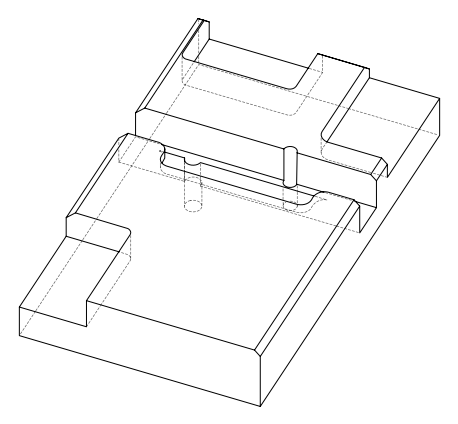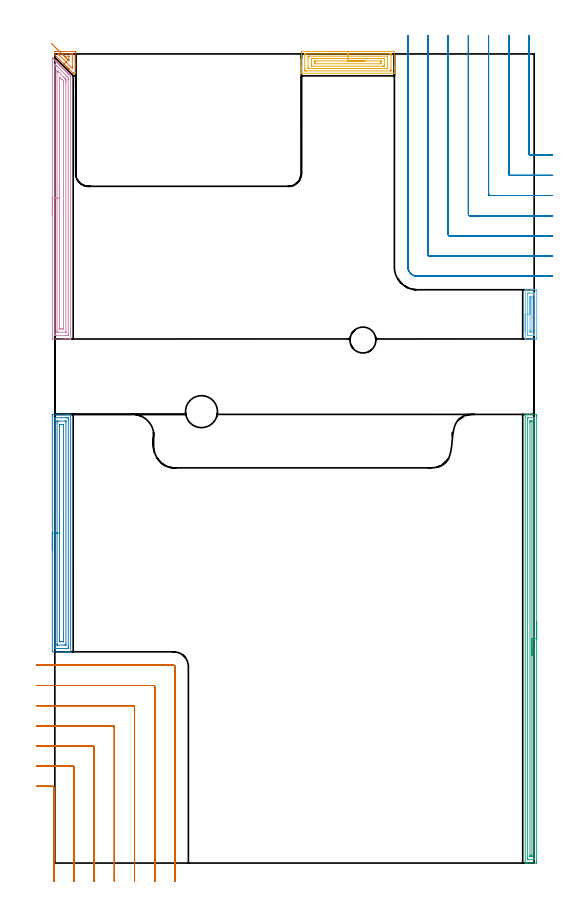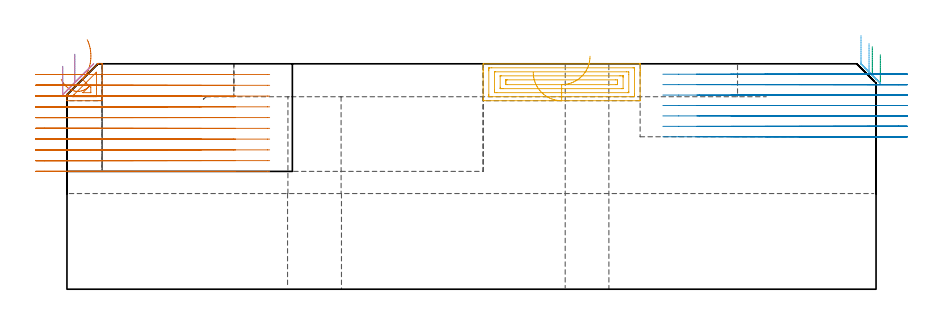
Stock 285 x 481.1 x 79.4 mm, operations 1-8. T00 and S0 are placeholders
(PLAN: 15 operations, 8 tool changes, 127.3 min)
(1 AREA_MILL | FG_CHAMFER_SURFACE | UGT0205_001 | 0.55 min | 1622 mm3)
(2 AREA_MILL_1 | FG_CHAMFER_SURFACE_1 | UGT0205_001 | 4.78 min | 9126 mm3)
(3 AREA_MILL_2 | FG_CHAMFER_SURFACE_2 | UGT0205_001 | 6.58 min | 6270 mm3)
(4 AREA_MILL_3 | FG_CHAMFER_SURFACE_3 | UGT0205_001 | 5.45 min | 9882 mm3)
(5 AREA_MILL_4 | FG_CHAMFER_SURFACE_4 | UGT0205_001 | 2.47 min | 5822 mm3)
(6 AREA_MILL_5 | FG_CHAMFER_SURFACE_5 | UGT0205_001 | 0.88 min | 873 mm3)
(7 MILL_CORNER_NOTCH_RECTANGULAR | CORNER_NOTCH_RECTANGULAR | NXT0201_012 | Follow Part, ap 4, ae 75% | 21.41 min | 376962 mm3)
(8 MILL_CORNER_NOTCH_RECTANGULAR_1 | CORNER_NOTCH_RECTANGULAR_1 | NXT0201_012 | Follow Part, ap 4, ae 75% | 16.76 min | 297748 mm3)
(9 MILL_OPEN_POCKET | POCKET_OPEN | UGT0201_136 | Follow Part, ap 5, ae 75% | 17.44 min | 333959 mm3)
(10 MILL_SLOT | SLOT_PARTIAL_RECTANGULAR | NXT0201_011 | Follow Part, ap 3, ae 75% | 43.82 min | 277328 mm3)
(11 MILL_RECTANGULAR_SLOT | SLOT_RECTANGULAR | UGT0201_019 | Follow Part, ap 10, ae 75% | 6.15 min | 437078 mm3)
(12 INDEXABLE_INSERT_DRILL_THROUGH_HOLE_FROM_SOLID | STEP1HOLE | NXT0302_009 | 0.29 min | 12349 mm3)
(13 SPOT_DRILL | STEP1HOLE_1 | NXT0321_9005460120000 | 0.03 min | 0 mm3)
(14 DRILL_THROUGH_HOLE_INTO_CENTER | STEP1HOLE_1 | NXT0301_065 | 0.34 min | 2828 mm3)
(15 DRILL_TO_ENLARGE_THROUGH_HOLE | STEP1HOLE_1 | UGT0301_284 | 0.35 min | 6238 mm3)
(TOOL UGT0205_001 | Chamfer Mill 20 x 3 x 45 deg. | D20 FL50 Z2)
(TOOL NXT0201_012 | ENDMILL 16mm [2P460-1600-NA 1630] | D16 FL38 Z6)
(TOOL UGT0201_136 | Carbide End Mill 20.0 | D20 FL30 Z4)
(TOOL NXT0201_011 | ENDMILL 12mm [2P460-1200-NA 1630] | D12 FL38 Z6)
(TOOL UGT0201_019 | End mill 40 mm | D40 FL63 Z6)
(TOOL NXT0302_009 | Index. Insert Drill 19mm [880-D1900L25-05] | D19 PA176 FL95 Z2)
(TOOL NXT0321_9005460120000 | NC Spot Drill, 142deg, 12mm, Carbide, Uncoated | D12 PA142 FL30 Z2)
(TOOL NXT0301_065 | Carbide Drill 9.4mm [860.1-0940-075A1-MM 2214] | D9.4 PA140 FL98 Z2)
(TOOL UGT0301_284 | Twist Drill 15.4 mm | D15.4 PA118 FL120 Z2)
(OP 1 AREA_MILL)
G17 G21 G94 G90
T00 M6
G54
G17 G0 G90 X7.141 Y473.358 S1061 M3
G43 Z89.4 H0
Z87.887
G94 G1 X7.475 Y473.024 Z87.153 F250.
X7.762 Y472.737 Z86.381
X8.001 Y472.498 Z85.577
X8.189 Y472.31 Z84.746
X8.325 Y472.174 Z83.895
X8.409 Y472.09 Z83.031
X8.438 Y472.061 Z82.16
X8.414 Y472.085 Z81.288
X8.336 Y472.162 Z80.422
X8.206 Y472.293 Z79.57
X8.023 Y472.476 Z78.737
X7.789 Y472.709 Z77.929
X7.507 Y472.992 Z77.154
X7.178 Y473.321 Z76.416
X6.805 Y473.694 Z75.721
X6.39 Y474.109 Z75.075
X5.937 Y474.562 Z74.483
X5.45 Y475.05 Z73.949
X0.005 Y480.495 Z68.504
X0. Y480.524 Z68.474
Y482.593 Z66.407
X0.023 Y482.6 Z66.4
X11.053
X11.563 Y482.599 Z66.401
X11.936 Y482.597 Z66.403
X12.391 Y482.591 Z66.405
X12.395 Y482.23 Z66.766
X12.4 Y481.769 Z67.227
Y475.224 Z73.769
Y474.395 Z74.604
Y469.97 Z79.029
X12.398 Y469.636 Z79.363
X12.39 Y469.605 Z79.394
X12.377 Y469.6 Z79.4
X11.053
X11.026 Y469.599 Z79.399
X10.905 Y469.604 Z79.389
X10.799 Y469.7 Z79.298
X10.791 Y469.708 Z79.29
X5.45 Y475.05 Z73.949
X6.675 Y476.275 Z72.725
X2.472 Y480.478 Z68.522
X2.229 Y480.724 Z68.276
X2.024 Y480.937 Z68.063
X2.01 Y481.057 Z67.943
Y481.16 Z67.84
X2.014 Y481.179 Z67.821
X2.038 Y481.181 Z67.819
X2.101 Y481.184 Z67.816
X2.229 Y481.185 Z67.815
X2.399 Y481.186 Z67.814
X9.458 Y481.185 Z67.815
X10.171 Y481.182 Z67.818
X10.347 Y481.179 Z67.821
X10.391 Y481.174 Z67.826
X10.394 Y481.164 Z67.836
X10.398 Y481.128 Z67.872
X10.4 Y478.499 Z70.501
Y473.246 Z75.754
X10.398 Y472.597 Z76.403
X10.396 Y472.568 Z76.432
X10.36 Y472.597 Z76.403
X10.171 Y472.781 Z76.219
X6.675 Y476.275 Z72.725
X7.893 Y477.511 Z71.489
X7.548 Y477.851 Z71.149
X7.524 Y477.875 Z71.125
X5.759 Y479.642 Z69.358
X5.65 Y479.767 Z69.233
X5.673 Y479.77 Z69.23
X5.684 Y479.771 Z69.229
X8.327
X8.338
X8.369 Y479.765 Z69.235
X8.39 Y479.757 Z69.243
X8.395 Y479.71 Z69.29
X8.4 Y479.609 Z69.391
Y477.857 Z71.143
X8.379 Y477.032 Z71.968
X7.893 Y477.511 Z71.489
X7.369 Y478.027 Z71.019
X6.819 Y478.57 Z70.616
X6.245 Y479.135 Z70.281
X5.653 Y479.719 Z70.018
X5.046 Y480.317 Z69.828
X4.43 Y480.924 Z69.713
X3.809 Y481.536 Z69.674
X3.189 Y482.147 Z69.711
X2.572 Y482.755 Z69.824
X1.966 Y483.353 Z70.012
X1.373 Y483.937 Z70.273
X0.799 Y484.503 Z70.606
X0.247 Y485.046 Z71.008
X-0.277 Y485.563 Z71.476
X-0.771 Y486.049 Z72.006
X-1.229 Y486.501 Z72.595
X-1.65 Y486.916 Z73.237
X-2.029 Y487.289 Z73.929
G0 Z89.4
M5
M2
(OP 2 AREA_MILL_1)
G17 G21 G94 G90
T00 M6
G54
G17 G0 G90 X-1.5 Y186.2 S1061 M3
G43 Z89.4 H0
Z78.5
G94 G1 Y186.238 Z77.628 F250.
Y186.352 Z76.764
Y186.541 Z75.912
Y186.803 Z75.08
Y187.137 Z74.274
Y187.54 Z73.5
Y188.008 Z72.764
Y188.54 Z72.072
Y189.129 Z71.429
Y189.772 Z70.84
Y190.464 Z70.308
Y191.2 Z69.84
Y191.974 Z69.437
Y192.78 Z69.103
Y193.612 Z68.841
Y194.464 Z68.652
Y195.328 Z68.538
Y196.2 Z68.5
Y265.873
X-1.499 Y266.204 Z68.501
X-1.494 Y266.759 Z68.504
X-1.491 Y266.792 Z68.506
X-0.94 Y266.797 Z69.057
X-0.346 Y266.8 Z69.651
X6.173 Z76.167
X6.763 Z76.76
X7.062 Z77.058
X7.652 Z77.648
X7.951 Z77.946
X8.55 Z78.549
X9.024 Z79.023
X9.363 Y266.793 Z79.354
X9.397 Y266.79 Z79.388
X9.4 Y266.65 Z79.4
Y125.75
X9.397 Y125.61 Z79.388
X9.363 Y125.607 Z79.354
X9.023 Y125.6 Z79.023
X8.55 Z78.549
X7.951 Z77.946
X6.763 Z76.76
X6.173 Z76.167
X-1.236 Y125.601 Z68.761
X-1.492 Y125.61 Z68.506
X-1.499 Y125.865 Z68.499
Y125.893
X-1.5 Y196.2 Z68.5
X-0.086 Z69.914
Y263.529
X-0.085 Y264.421 Z69.915
X-0.083 Y264.453 Z69.917
X-0.051 Y264.79 Z69.949
X0.461 Y264.798 Z70.461
X4.016 Y264.8 Z74.016
X6.684 Z76.684
X7.062 Z77.062
X7.575 Y264.798 Z77.575
X7.951 Y264.79 Z77.951
X7.983 Y264.421 Z77.983
X7.985 Y264.387 Z77.985
X7.986 Y263.529 Z77.986
Y128.871
X7.984 Y127.979 Z77.984
X7.983 Y127.947 Z77.983
X7.951 Y127.61 Z77.951
X7.439 Y127.602 Z77.439
X3.884 Y127.6 Z73.884
X1.216 Z71.216
X0.838 Z70.838
X0.325 Y127.602 Z70.325
X-0.051 Y127.61 Z69.949
X-0.083 Y127.979 Z69.917
X-0.085 Y128.013 Z69.915
X-0.086 Y128.871 Z69.914
Y196.2
X1.328 Z71.328
X1.329 Y262.145 Z71.329
X1.331 Y262.637 Z71.331
X1.333 Y262.736 Z71.333
X1.335 Y262.778 Z71.335
X1.403 Y262.79 Z71.403
X1.566 Y262.798 Z71.566
X1.727 Y262.799 Z71.727
X2.454 Y262.8 Z72.454
X6.173 Z76.173
X6.335 Y262.799 Z76.335
X6.444 Y262.796 Z76.444
X6.53 Y262.79 Z76.53
X6.565 Y262.784 Z76.565
X6.567 Y262.769 Z76.567
X6.569 Y262.637 Z76.569
X6.571 Y262.237 Z76.571
Y130.255
X6.569 Y129.763 Z76.569
X6.567 Y129.664 Z76.567
X6.565 Y129.622 Z76.565
X6.497 Y129.61 Z76.497
X6.334 Y129.602 Z76.334
X6.173 Y129.601 Z76.173
X5.446 Y129.6 Z75.446
X1.727 Z71.727
X1.565 Y129.601 Z71.565
X1.456 Y129.603 Z71.456
X1.37 Y129.61 Z71.37
X1.335 Y129.616 Z71.335
X1.333 Y129.631 Z71.333
X1.33 Y129.763 Z71.33
X1.329 Y130.163 Z71.329
X1.328 Y196.2 Z71.328
X2.743 Z72.743
Y259.962
X2.747 Y260.723 Z72.747
X2.749 Y260.775 Z72.749
X2.753 Y260.79 Z72.753
X2.775 Y260.792 Z72.775
X2.879 Y260.797 Z72.879
X3.087 Y260.799 Z73.087
X4.834 Z74.834
X5.028 Y260.797 Z75.028
X5.124 Y260.793 Z75.124
X5.145 Y260.79 Z75.145
X5.15 Y260.781 Z75.15
X5.152 Y260.745 Z75.152
X5.157 Y260.089 Z75.157
Y259.962
Y132.438
X5.153 Y131.677 Z75.153
X5.15 Y131.625 Z75.15
X5.147 Y131.61 Z75.147
X5.125 Y131.608 Z75.125
X5.021 Y131.603 Z75.021
X4.813 Y131.601 Z74.813
X3.066 Z73.066
X2.872 Y131.603 Z72.872
X2.776 Y131.607 Z72.776
X2.755 Y131.61 Z72.755
X2.749 Y131.619 Z72.749
X2.748 Y131.655 Z72.748
X2.743 Y132.311 Z72.743
Y132.438
Y196.2
Y197.072 Z72.781
Y197.936 Z72.895
Y198.788 Z73.083
Y199.62 Z73.346
Y200.426 Z73.68
Y201.2 Z74.082
Y201.936 Z74.551
Y202.628 Z75.082
Y203.271 Z75.672
Y203.86 Z76.315
Y204.392 Z77.007
Y204.86 Z77.743
Y205.263 Z78.516
Y205.597 Z79.322
Y205.859 Z80.154
Y206.048 Z81.006
Y206.162 Z81.871
Y206.2 Z82.743
G0 Z89.4
M5
M2
(OP 3 AREA_MILL_2)
G17 G21 G94 G90
T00 M6
G54
G17 G0 G90 X286.5 Y143.4 S1061 M3
G43 Z89.4 H0
Z82.6
G94 G1 Y143.362 Z81.728 F250.
Y143.248 Z80.864
Y143.059 Z80.012
Y142.797 Z79.18
Y142.463 Z78.374
Y142.06 Z77.6
Y141.592 Z76.864
Y141.06 Z76.172
Y140.471 Z75.529
Y139.828 Z74.94
Y139.136 Z74.408
Y138.4 Z73.94
Y137.626 Z73.537
Y136.82 Z73.203
Y135.988 Z72.941
Y135.137 Z72.752
Y134.272 Z72.638
Y133.4 Z72.6
Y0.628
X286.498 Y0.28 Z72.601
X286.493 Y0.01 Z72.604
X286.158 Y0. Z72.939
X282.663 Z76.431
X281.27 Z77.826
X280.916 Z78.179
X279.978 Z79.122
X279.838 Z79.254
X279.808 Y0.001 Z79.283
X279.703 Y0.01 Z79.388
X279.7 Y0.181 Z79.4
Y266.619
X279.703 Y266.79 Z79.388
X279.837 Y266.798 Z79.255
X279.977 Y266.8 Z79.122
X280.207 Z78.892
X280.916 Z78.179
X282.144 Z76.953
X282.663 Z76.431
X283.277 Z75.818
X285.898 Z73.199
X286.158 Y266.797 Z72.939
X286.493 Y266.79 Z72.604
X286.498 Y266.52 Z72.601
X286.5 Y266.172 Z72.6
Y265.822
Y133.4
X285.086 Z74.014
X285.085 Y2.416 Z74.015
X285.083 Y2.071 Z74.017
X285.081 Y2.029 Z74.019
X285.08 Y2.015 Z74.02
X285.061 Y2.01 Z74.039
X284.953 Y2.004 Z74.147
X284.817 Y2.001 Z74.283
X281.322 Z77.778
X281.163 Y2.004 Z77.937
X281.13 Y2.008 Z77.97
X281.121 Y2.011 Z77.979
X281.119 Y2.022 Z77.981
X281.116 Y2.06 Z77.984
X281.114 Y2.213 Z77.986
Y2.416
X281.115 Y264.384 Z77.985
X281.117 Y264.729 Z77.983
X281.119 Y264.771 Z77.981
X281.12 Y264.785 Z77.98
X281.139 Y264.79 Z77.961
X281.247 Y264.796 Z77.853
X281.383 Y264.799 Z77.717
X284.878 Y264.8 Z74.222
X285.037 Y264.796 Z74.063
X285.07 Y264.792 Z74.03
X285.079 Y264.789 Z74.021
X285.081 Y264.778 Z74.019
X285.084 Y264.74 Z74.016
X285.085 Y264.587 Z74.015
X285.086 Y264.384 Z74.014
Y133.4
X283.672 Z75.429
Y4.961 Z75.428
X283.67 Y4.205 Z75.43
X283.668 Y4.071 Z75.432
X283.665 Y4.024 Z75.435
X283.658 Y4.01 Z75.442
X283.636 Y4.007 Z75.464
X283.537 Y4.004 Z75.563
X282.863 Y4. Z76.237
X282.663 Y4.001 Z76.437
X282.597 Y4.003 Z76.503
X282.545 Y4.009 Z76.555
X282.535 Y4.012 Z76.565
X282.533 Y4.028 Z76.567
X282.53 Y4.067 Z76.57
X282.529 Y4.205 Z76.571
X282.528 Y4.343 Z76.572
Y261.839
X282.53 Y262.595 Z76.57
X282.532 Y262.729 Z76.568
X282.535 Y262.776 Z76.565
X282.542 Y262.791 Z76.558
X282.564 Y262.793 Z76.536
X282.663 Y262.796 Z76.437
X283.337 Y262.8 Z75.763
X283.537 Y262.799 Z75.563
X283.603 Y262.797 Z75.497
X283.655 Y262.791 Z75.445
X283.665 Y262.788 Z75.435
X283.667 Y262.771 Z75.433
X283.67 Y262.733 Z75.43
X283.671 Y262.595 Z75.429
Y262.458
X283.672 Y133.4
Y132.528 Z75.467
Y131.664 Z75.58
Y130.812 Z75.769
Y129.98 Z76.032
Y129.174 Z76.365
Y128.4 Z76.768
Y127.664 Z77.237
Y126.972 Z77.768
Y126.329 Z78.357
Y125.74 Z79.001
Y125.208 Z79.693
Y124.74 Z80.428
Y124.337 Z81.202
Y124.003 Z82.008
Y123.741 Z82.84
Y123.552 Z83.692
Y123.438 Z84.557
Y123.4 Z85.428
G0 Z89.4
M5
M2
(OP 4 AREA_MILL_3)
G17 G21 G94 G90
T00 M6
G54
G17 G0 G90 X-1.5 Y385.3 S1061 M3
G43 Z89.4 H0
Z78.5
G94 G1 Y385.338 Z77.628 F250.
Y385.452 Z76.764
Y385.641 Z75.912
Y385.903 Z75.08
Y386.237 Z74.274
Y386.64 Z73.5
Y387.108 Z72.764
Y387.64 Z72.072
Y388.229 Z71.429
Y388.872 Z70.84
Y389.564 Z70.308
Y390.3 Z69.84
Y391.074 Z69.437
Y391.88 Z69.103
Y392.712 Z68.841
Y393.564 Z68.652
Y394.428 Z68.538
Y395.3 Z68.5
Y478.757
X-1.495 Y478.977 Z68.503
X-1.493 Y478.982 Z68.504
X-1.476 Y478.977 Z68.521
X-1.113 Y478.613 Z68.887
X-0.94 Y478.442 Z69.056
X-0.881 Y478.382 Z69.118
X-0.704 Y478.204 Z69.295
X-0.644 Y478.146 Z69.353
X-0.584 Y478.084 Z69.415
X-0.409 Y477.909 Z69.59
X-0.348 Y477.849 Z69.649
X-0.286 Y477.786 Z69.713
X-0.114 Y477.614 Z69.885
X-0.051 Y477.553 Z69.945
X0.012 Y477.489 Z70.011
X0.181 Y477.319 Z70.18
X0.245 Y477.256 Z70.242
X0.31 Y477.191 Z70.309
X0.476 Y477.024 Z70.475
X0.542 Y476.96 Z70.538
X0.608 Y476.893 Z70.607
X0.771 Y476.729 Z70.77
X0.838 Y476.664 Z70.834
X0.905 Y476.595 Z70.904
X1.066 Y476.434 Z71.065
X1.134 Y476.367 Z71.131
X1.203 Y476.297 Z71.202
X1.361 Y476.139 Z71.36
X1.431 Y476.071 Z71.427
X1.501 Y476. Z71.5
X1.656 Y475.844 Z71.655
X1.727 Y475.775 Z71.723
X1.799 Y475.702 Z71.798
X1.951 Y475.549 Z71.95
X2.023 Y475.478 Z72.02
X2.096 Y475.404 Z72.096
X2.246 Y475.254 Z72.245
X2.32 Y475.182 Z72.316
X2.394 Y475.106 Z72.393
X2.541 Y474.959 Z72.54
X2.616 Y474.886 Z72.613
X2.692 Y474.808 Z72.691
X2.836 Y474.664 Z72.835
X2.913 Y474.589 Z72.909
X2.99 Y474.511 Z72.989
X3.131 Y474.369 Z73.13
X3.209 Y474.293 Z73.205
X3.288 Y474.213 Z73.287
X3.426 Y474.074 Z73.425
X3.505 Y473.996 Z73.502
X3.585 Y473.915 Z73.585
X3.721 Y473.779 Z73.72
X3.802 Y473.7 Z73.798
X3.883 Y473.617 Z73.882
X4.016 Y473.484 Z74.016
X4.098 Y473.404 Z74.094
X4.181 Y473.32 Z74.18
X4.311 Y473.189 Z74.311
X4.395 Y473.107 Z74.391
X4.479 Y473.022 Z74.478
X4.606 Y472.894 Z74.606
X4.691 Y472.811 Z74.687
X4.776 Y472.724 Z74.776
X4.901 Y472.599 Z74.901
X4.987 Y472.514 Z74.983
X5.074 Y472.426 Z75.073
X5.196 Y472.304 Z75.196
X5.284 Y472.218 Z75.28
X5.372 Y472.128 Z75.371
X5.491 Y472.009 Z75.491
X5.58 Y471.922 Z75.576
X5.67 Y471.831 Z75.669
X5.786 Y471.714 Z75.786
X5.877 Y471.625 Z75.873
X5.968 Y471.533 Z75.967
X6.081 Y471.419 Z76.081
X6.173 Y471.329 Z76.169
X6.265 Y471.235 Z76.265
X6.376 Y471.124 Z76.376
X6.469 Y471.033 Z76.465
X6.563 Y470.937 Z76.562
X6.671 Y470.829 Z76.671
X6.766 Y470.736 Z76.762
X6.861 Y470.639 Z76.86
X6.967 Y470.534 Z76.966
X7.062 Y470.44 Z77.058
X7.159 Y470.342 Z77.158
X7.262 Y470.239 Z77.261
X7.359 Y470.143 Z77.355
X7.456 Y470.044 Z77.456
X7.557 Y469.944 Z77.556
X7.655 Y469.847 Z77.651
X7.754 Y469.746 Z77.754
X7.852 Y469.649 Z77.851
X7.951 Y469.551 Z77.947
X8.052 Y469.448 Z78.051
X8.147 Y469.354 Z78.146
X8.248 Y469.254 Z78.244
X8.35 Y469.151 Z78.349
X8.442 Y469.059 Z78.441
X8.544 Y468.958 Z78.54
X8.648 Y468.853 Z78.647
X8.737 Y468.764 Z78.736
X8.84 Y468.661 Z78.837
X8.946 Y468.555 Z78.944
X9.285 Y468.216 Z79.283
X9.309 Y468.191 Z79.306
X9.399 Y468.095 Z79.385
X9.4 Y467.661 Z79.4
Y311.771
X9.396 Y311.656 Z79.39
X9.357 Y311.601 Z79.348
X9.356 Z79.347
X8.971 Y311.6 Z78.97
X8.634 Z78.633
X7.951 Z77.946
X6.721 Z76.718
X6.173 Z76.167
X5.558 Z75.553
X-1.215 Z68.783
X-1.492 Y311.61 Z68.506
X-1.499 Y311.886 Z68.499
X-1.5 Y395.3 Z68.5
X-0.086 Z69.914
Y473.915
X-0.084 Y474.808 Z69.916
X-0.082 Y474.839 Z69.918
X-0.051 Y475.09 Z69.949
X0.238 Y474.808 Z70.238
X0.838 Y474.212 Z70.838
X1.135 Y473.915 Z71.135
X7.062 Y467.988 Z77.062
X7.387 Y467.662 Z77.387
X7.951 Y467.087 Z77.951
X7.982 Y466.768 Z77.982
X7.984 Y466.735 Z77.984
X7.986 Y465.875 Z77.986
Y314.898
X7.984 Y314.005 Z77.984
X7.983 Y313.973 Z77.983
X7.951 Y313.61 Z77.951
X7.463 Y313.602 Z77.463
X7.062 Y313.601 Z77.062
X6.576 Y313.6 Z76.576
X0.838 Y313.601 Z70.838
X0.349 Y313.602 Z70.349
X-0.051 Y313.61 Z69.949
X-0.083 Y314.005 Z69.917
X-0.084 Y314.038 Z69.916
X-0.086 Y314.898 Z69.914
Y395.3
X1.328 Z71.328
X1.329 Y470.342 Z71.329
X1.33 Y470.741 Z71.33
X1.334 Y471.235 Z71.334
X1.335 Y471.25 Z71.335
X1.359 Y471.235 Z71.359
X1.727 Y470.872 Z71.727
X2.259 Y470.342 Z72.259
X5.284 Y467.317 Z75.284
X5.832 Y466.768 Z75.832
X6.173 Y466.423 Z76.173
X6.445 Y466.144 Z76.445
X6.565 Y466.004 Z76.565
X6.567 Y465.875 Z76.567
X6.57 Y465.476 Z76.57
X6.571 Y464.982 Z76.571
Y464.581
Y315.691
X6.57 Y315.641 Z76.57
X6.568 Y315.618 Z76.568
X6.566 Y315.613 Z76.566
X6.553 Y315.61 Z76.553
X6.362 Y315.602 Z76.362
X1.918 Y315.6 Z71.918
X1.727 Y315.601 Z71.727
X1.537 Y315.605 Z71.537
X1.41 Y315.61 Z71.41
X1.335 Y315.619 Z71.335
X1.333 Y315.659 Z71.333
X1.331 Y315.792 Z71.331
X1.329 Y316.192 Z71.329
X1.328 Y395.3 Z71.328
X2.743 Z72.743
Y466.641
X2.744 Y466.768 Z72.744
X2.75 Y467.39 Z72.75
X3.382 Y466.768 Z73.382
X3.505 Y466.646 Z73.505
X4.276 Y465.875 Z74.276
X4.395 Y465.755 Z74.395
X5.15 Y464.982 Z75.15
X5.157 Y464.216 Z75.157
Y464.088
Y318.472
X5.15 Y317.712 Z75.15
X5.147 Y317.61 Z75.147
X5.045 Y317.606 Z75.045
X4.828 Y317.602 Z74.828
X4.395 Y317.6 Z74.395
X3.484 Z73.484
X3.064 Y317.602 Z73.064
X2.854 Y317.606 Z72.854
X2.755 Y317.61 Z72.755
X2.75 Y317.679 Z72.75
X2.743 Y318.344 Z72.743
Y318.472
Y395.3
Y396.172 Z72.781
Y397.036 Z72.895
Y397.888 Z73.083
Y398.72 Z73.346
Y399.526 Z73.68
Y400.3 Z74.082
Y401.036 Z74.551
Y401.728 Z75.082
Y402.371 Z75.672
Y402.96 Z76.315
Y403.492 Z77.007
Y403.96 Z77.743
Y404.363 Z78.516
Y404.697 Z79.322
Y404.959 Z80.154
Y405.148 Z81.006
Y405.262 Z81.871
Y405.3 Z82.743
G0 Z89.4
M5
M2
(OP 5 AREA_MILL_4)
G17 G21 G94 G90
T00 M6
G54
G17 G0 G90 X164.25 Y482.6 S1061 M3
G43 Z89.4 H0
Z76.4
G94 G1 X164.288 Z75.529 F250.
X164.402 Z74.664
X164.591 Z73.812
X164.853 Z72.98
X165.187 Z72.174
X165.59 Z71.4
X166.058 Z70.664
X166.59 Z69.972
X167.179 Z69.329
X167.822 Z68.74
X168.514 Z68.209
X169.25 Z67.74
X170.024 Z67.337
X170.83 Z67.003
X171.662 Z66.741
X172.513 Z66.552
X173.378 Z66.438
X174.25 Z66.4
X201.35
X201.869 Y482.593 Z66.403
X201.89 Y482.591 Z66.405
X201.9 Y482.563 Z66.434
Y473.473 Z75.52
Y472.806 Z76.191
Y472.597 Z76.4
Y471.931 Z77.066
Y471.722 Z77.275
Y471.304 Z77.695
Y469.776 Z79.222
X201.897 Y469.686 Z79.307
X201.89 Y469.603 Z79.389
X201.794 Y469.6 Z79.4
X146.706
X146.61 Y469.603 Z79.389
X146.603 Y469.686 Z79.307
X146.6 Y469.777 Z79.222
Y471.304 Z77.695
Y471.722 Z77.275
Y471.931 Z77.066
Y472.597 Z76.4
Y472.806 Z76.191
Y473.473 Z75.52
Y481.896 Z67.1
X146.604 Y482.23 Z66.767
X146.61 Y482.591 Z66.405
X146.779 Y482.595 Z66.403
X147.15 Y482.6 Z66.4
X174.25
Y481.186 Z67.814
X198.855
X199.573 Y481.184 Z67.816
X199.747 Y481.182 Z67.818
X199.875 Y481.179 Z67.821
X199.89 Y481.137 Z67.863
X199.896 Y481.035 Z67.965
X199.899 Y480.478 Z68.522
X199.9 Y480.156 Z68.844
X199.899 Y471.722 Z77.278
X199.898 Y471.401 Z77.599
X199.89 Y471.077 Z77.923
X199.878 Y471.021 Z77.979
X199.841 Y471.019 Z77.981
X199.752 Y471.016 Z77.984
X199.573 Y471.015 Z77.985
X199.402 Y471.014 Z77.986
X149.645
X148.927 Y471.016 Z77.984
X148.753 Y471.017 Z77.983
X148.625 Y471.021 Z77.979
X148.61 Y471.062 Z77.938
X148.604 Y471.165 Z77.835
X148.601 Y471.722 Z77.278
X148.6 Y472.044 Z76.956
X148.601 Y480.478 Z68.522
X148.602 Y480.798 Z68.202
X148.61 Y481.123 Z67.877
X148.622 Y481.179 Z67.821
X148.659 Y481.181 Z67.819
X148.748 Y481.184 Z67.816
X148.927 Y481.185 Z67.815
X149.098 Y481.186 Z67.814
X174.25
Y479.772 Z69.228
X197.625 Y479.771 Z69.229
X197.796 Y479.77 Z69.23
X197.852 Y479.768 Z69.232
X197.889 Y479.765 Z69.235
X197.893 Y479.705 Z69.295
X197.898 Y479.603 Z69.397
X197.9 Y479.5 Z69.5
Y473.37 Z75.63
X197.895 Y472.597 Z76.403
X197.892 Y472.502 Z76.498
X197.873 Y472.435 Z76.565
X197.796 Y472.434 Z76.566
X197.078 Y472.429 Z76.571
X150.875
X150.704 Y472.43 Z76.57
X150.648 Y472.432 Z76.568
X150.611 Y472.435 Z76.565
X150.607 Y472.495 Z76.505
X150.602 Y472.597 Z76.403
X150.6 Y472.7 Z76.3
Y478.83 Z70.17
X150.605 Y479.603 Z69.397
X150.608 Y479.698 Z69.302
X150.627 Y479.765 Z69.235
X150.704 Y479.766 Z69.234
X151.422 Y479.771 Z69.229
X174.25 Y479.772 Z69.228
Y478.357 Z70.643
X195.505
X195.811 Y478.355 Z70.645
X195.879 Y478.353 Z70.647
X195.888 Y478.351 Z70.649
X195.892 Y478.343 Z70.657
X195.896 Y478.31 Z70.69
X195.899 Y478.242 Z70.758
X195.9 Y474.349 Z74.651
X195.896 Y473.969 Z75.031
X195.893 Y473.875 Z75.125
X195.891 Y473.855 Z75.145
X195.874 Y473.85 Z75.15
X195.814 Y473.847 Z75.153
X195.642 Y473.844 Z75.156
X195.13 Y473.843 Z75.157
X194.755
X152.995
X152.688 Y473.845 Z75.155
X152.621 Y473.847 Z75.153
X152.612 Y473.849 Z75.151
X152.608 Y473.857 Z75.143
X152.604 Y473.89 Z75.11
X152.601 Y473.958 Z75.042
X152.6 Y477.851 Z71.149
X152.604 Y478.231 Z70.769
X152.607 Y478.325 Z70.675
X152.609 Y478.345 Z70.655
X152.626 Y478.35 Z70.65
X152.686 Y478.353 Z70.647
X152.858 Y478.356 Z70.644
X153.37 Y478.357 Z70.643
X153.745
X174.25
Y476.943 Z72.057
X193.386
X193.78 Y476.939 Z72.061
X193.876 Y476.936 Z72.064
X193.89 Y476.934 Z72.066
X193.894 Y476.918 Z72.082
X193.897 Y476.885 Z72.115
X193.899 Y476.813 Z72.187
X193.9 Y476.437 Z72.563
X193.899 Y476.1 Z72.9
X193.897 Y475.564 Z73.436
X193.89 Y475.382 Z73.618
X193.878 Y475.264 Z73.736
X193.32 Y475.257 Z73.743
X155.114
X154.72 Y475.261 Z73.739
X154.624 Y475.264 Z73.736
X154.61 Y475.266 Z73.734
X154.606 Y475.282 Z73.718
X154.603 Y475.315 Z73.685
X154.601 Y475.387 Z73.613
X154.6 Y475.763 Z73.237
X154.601 Y476.1 Z72.9
X154.603 Y476.636 Z72.364
X154.61 Y476.818 Z72.182
X154.622 Y476.936 Z72.064
X155.18 Y476.943 Z72.057
X174.25
X175.122 Z72.095
X175.986 Z72.209
X176.838 Z72.398
X177.67 Z72.66
X178.476 Z72.994
X179.25 Z73.397
X179.986 Z73.865
X180.678 Z74.396
X181.321 Z74.986
X181.91 Z75.629
X182.441 Z76.321
X182.91 Z77.057
X183.313 Z77.831
X183.647 Z78.637
X183.909 Z79.469
X184.098 Z80.32
X184.212 Z81.185
X184.25 Z82.057
G0 Z89.4
M5
M2
(OP 6 AREA_MILL_5)
G17 G21 G94 G90
T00 M6
G54
G17 G0 G90 X279.7 Y316.25 S1061 M3
G43 Z89.4 H0
G94 G1 Y316.288 Z88.528 F250.
Y316.402 Z87.663
Y316.591 Z86.812
Y316.853 Z85.98
Y317.187 Z85.174
Y317.59 Z84.4
Y318.058 Z83.664
Y318.59 Z82.972
Y319.179 Z82.329
Y319.822 Z81.74
Y320.514 Z81.208
Y321.25 Z80.74
Y322.024 Z80.337
Y322.83 Z80.003
Y323.662 Z79.741
Y324.514 Z79.552
Y325.378 Z79.438
Y326.25 Z79.4
Y340.846
X279.704 Y340.89 Z79.391
X279.783 Y340.9 Z79.315
X283.643 Z75.456
X284.41 Z74.683
X285.774 Z73.321
X286.158 Y340.896 Z72.937
X286.491 Y340.89 Z72.605
X286.495 Y340.746 Z72.601
X286.499 Y340.404
Y312.096
X286.495 Y311.754
X286.491 Y311.61 Z72.604
X286.158 Y311.6 Z72.937
X284.41 Z74.683
X283.643 Z75.456
X283.537 Z75.561
X279.782 Y311.601 Z79.316
X279.704 Y311.61 Z79.391
X279.7 Y311.654 Z79.4
Y326.25
X281.114 Z77.986
X281.115 Y338.433 Z77.985
X281.116 Y338.635 Z77.984
X281.119 Y338.805 Z77.981
X281.121 Y338.882 Z77.979
X281.266 Y338.89 Z77.834
X281.53 Y338.898 Z77.57
X281.79 Y338.899 Z77.31
X282.401 Y338.9 Z76.699
X284.149 Z74.951
X284.41 Z74.69
X285.025 Y338.898 Z74.075
X285.064 Y338.892 Z74.036
X285.079 Y338.888 Z74.021
X285.081 Y338.84 Z74.019
X285.084 Y338.635 Z74.016
X285.086 Y337.951 Z74.014
Y337.75
X285.085 Y314.066 Z74.015
X285.084 Y313.865 Z74.016
X285.081 Y313.695 Z74.019
X285.079 Y313.618 Z74.021
X284.934 Y313.61 Z74.166
X284.67 Y313.602 Z74.43
X284.41 Y313.601 Z74.69
X283.799 Y313.6 Z75.301
X282.051 Z77.049
X281.79 Z77.31
X281.175 Y313.603 Z77.925
X281.136 Y313.608 Z77.964
X281.121 Y313.612 Z77.979
X281.119 Y313.66 Z77.981
X281.116 Y313.865 Z77.984
X281.114 Y314.549 Z77.986
Y314.75
Y326.25
X282.528 Z76.572
X282.529 Y336.117 Z76.571
X282.534 Y336.866 Z76.566
X282.535 Y336.89 Z76.565
X282.595 Y336.896 Z76.505
X282.63 Y336.899 Z76.47
X282.663 Y336.9 Z76.437
X283.505 Y336.897 Z75.595
X283.537 Y336.892 Z75.563
X283.664 Y336.866 Z75.436
X283.667 Y336.734 Z75.433
X283.671 Y335.981 Z75.429
Y335.845
Y316.383
X283.666 Y315.634 Z75.434
X283.665 Y315.61 Z75.435
X283.605 Y315.604 Z75.495
X283.57 Y315.601 Z75.53
X283.537 Y315.6 Z75.563
X282.695 Y315.603 Z76.405
X282.663 Y315.608 Z76.437
X282.535 Y315.634 Z76.565
X282.533 Y315.766 Z76.567
X282.529 Y316.519 Z76.571
Y316.655
X282.528 Y326.25 Z76.572
Y327.122 Z76.61
Y327.986 Z76.724
Y328.838 Z76.912
Y329.67 Z77.175
Y330.476 Z77.508
Y331.25 Z77.911
Y331.986 Z78.38
Y332.678 Z78.911
Y333.321 Z79.501
Y333.91 Z80.144
Y334.442 Z80.836
Y334.91 Z81.572
Y335.313 Z82.345
Y335.647 Z83.151
Y335.909 Z83.983
Y336.098 Z84.835
Y336.212 Z85.7
Y336.25 Z86.572
G0 Z89.4
M5
M2
(OP 7 MILL_CORNER_NOTCH_RECTANGULAR)
G17 G21 G94 G90
T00 M6
G54
G17 G0 G90 X-0.6 Y-10.977 S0 M3
G43 Z89.402 H1
Z75.612
G94 G1 Y-7.977 F250.
Y44.806 F500.
G3 X-1.394 Y45.6 R0.8
G1 X-8.
X-11. Y45.601 F250.
G0 Z89.402
X11.4 Y-11.
Z75.612
G1 Y-8.
Y56.806 F500.
G3 X10.606 Y57.6 R0.8
G1 X-1.394
X-8.
X-11. Y57.601 F250.
G0 Z89.402
X23.4 Y-11.
Z75.612
G1 Y-8.
Y68.805 F500.
G3 X22.606 Y69.6 R0.8
G1 X10.606
X-8.
X-11. Y69.601 F250.
G0 Z89.402
X35.4 Y-11.
Z75.612
G1 Y-8.
Y80.805 F500.
G3 X34.605 Y81.6 R0.8
G1 X22.606
X-8.
X-11. Y81.601 F250.
G0 Z89.402
X47.4 Y-11.
Z75.612
G1 Y-8.
Y92.805 F500.
G3 X46.605 Y93.6 R0.8
G1 X34.605
X-8.
X-11. Y93.602 F250.
G0 Z89.402
X59.4 Y-11.
Z75.612
G1 Y-8.
Y104.805 F500.
G3 X58.605 Y105.6 R0.8
G1 X46.605
X-8.
X-11. Y105.604 F250.
G0 Z89.402
X71.4 Y-11.
Z75.612
G1 Y-8.
Y116.805 F500.
G3 X70.605 Y117.6 R0.8
G1 X-7.984
X-10.984 F250.
G0 Z89.402
X-0.6 Y-10.977
Z71.822
G1 Y-7.977
Y44.806 F500.
G3 X-1.394 Y45.6 R0.8
G1 X-8.
X-11. F250.
G0 Z89.402
X11.4 Y-11.
Z71.822
G1 Y-8.
Y56.806 F500.
G3 X10.606 Y57.6 R0.8
G1 X-8.
X-11. F250.
G0 Z89.402
X23.4 Y-11.
Z71.822
G1 Y-8.
Y68.805 F500.
G3 X22.605 Y69.6 R0.8
G1 X-8.
X-11. F250.
G0 Z89.402
X35.4 Y-11.
Z71.822
G1 Y-8.
Y80.805 F500.
G3 X34.605 Y81.6 R0.8
G1 X-8.
X-11. F250.
G0 Z89.402
X47.4 Y-11.
Z71.822
G1 Y-8.
Y92.805 F500.
G3 X46.605 Y93.6 R0.8
G1 X-8.
X-11. F250.
G0 Z89.402
X59.4 Y-11.
Z71.822
G1 Y-8.
Y104.805 F500.
G3 X58.605 Y105.6 R0.8
G1 X-8.
X-11. F250.
G0 Z89.402
X71.4 Y-11.
Z71.822
G1 Y-8.
Y116.805 F500.
G3 X70.605 Y117.6 R0.8
G1 X-8.
X-11. F250.
G0 Z89.402
X-0.6 Y-10.977
Z68.032
G1 Y-7.977
Y44.806 F500.
G3 X-1.394 Y45.6 R0.8
G1 X-8.
X-11. F250.
G0 Z89.402
X11.4 Y-11.
Z68.032
G1 Y-8.
Y56.806 F500.
G3 X10.606 Y57.6 R0.8
G1 X-8.
X-11. F250.
G0 Z89.402
X23.4 Y-11.
Z68.032
G1 Y-8.
Y68.805 F500.
G3 X22.605 Y69.6 R0.8
G1 X-8.
X-11. F250.
G0 Z89.402
X35.4 Y-11.
Z68.032
G1 Y-8.
Y80.805 F500.
G3 X34.605 Y81.6 R0.8
G1 X-8.
X-11. F250.
G0 Z89.402
X47.4 Y-11.
Z68.032
G1 Y-8.
Y92.805 F500.
G3 X46.605 Y93.6 R0.8
G1 X-8.
X-11. F250.
G0 Z89.402
X59.4 Y-11.
Z68.032
G1 Y-8.
Y104.805 F500.
G3 X58.605 Y105.6 R0.8
G1 X-8.
X-11. F250.
G0 Z89.402
X71.4 Y-11.
Z68.032
G1 Y-8.
Y116.805 F500.
G3 X70.605 Y117.6 R0.8
G1 X-8.
X-11. F250.
G0 Z89.402
X-0.6 Y-10.977
Z64.241
G1 Y-7.977
Y44.806 F500.
G3 X-1.394 Y45.6 R0.8
G1 X-8.
X-11. F250.
G0 Z89.402
X11.4 Y-11.
Z64.241
G1 Y-8.
Y56.806 F500.
G3 X10.606 Y57.6 R0.8
G1 X-8.
X-11. F250.
G0 Z89.402
X23.4 Y-11.
Z64.241
G1 Y-8.
Y68.805 F500.
G3 X22.605 Y69.6 R0.8
G1 X-8.
X-11. F250.
G0 Z89.402
X35.4 Y-11.
Z64.241
G1 Y-8.
Y80.805 F500.
G3 X34.605 Y81.6 R0.8
G1 X-8.
X-11. F250.
G0 Z89.402
X47.4 Y-11.
Z64.241
G1 Y-8.
Y92.805 F500.
G3 X46.605 Y93.6 R0.8
G1 X-8.
X-11. F250.
G0 Z89.402
X59.4 Y-11.
Z64.241
G1 Y-8.
Y104.805 F500.
G3 X58.605 Y105.6 R0.8
G1 X-8.
X-11. F250.
G0 Z89.402
X71.4 Y-11.
Z64.241
G1 Y-8.
Y116.805 F500.
G3 X70.605 Y117.6 R0.8
G1 X-8.
X-11. F250.
G0 Z89.402
X-0.6 Y-10.977
Z60.451
G1 Y-7.977
Y44.806 F500.
G3 X-1.394 Y45.6 R0.8
G1 X-8.
X-11. F250.
G0 Z89.402
X11.4 Y-11.
Z60.451
G1 Y-8.
Y56.806 F500.
G3 X10.606 Y57.6 R0.8
G1 X-8.
X-11. F250.
G0 Z89.402
X23.4 Y-11.
Z60.451
G1 Y-8.
Y68.805 F500.
G3 X22.605 Y69.6 R0.8
G1 X-8.
X-11. F250.
G0 Z89.402
X35.4 Y-11.
Z60.451
G1 Y-8.
Y80.805 F500.
G3 X34.605 Y81.6 R0.8
G1 X-8.
X-11. F250.
G0 Z89.402
X47.4 Y-11.
Z60.451
G1 Y-8.
Y92.805 F500.
G3 X46.605 Y93.6 R0.8
G1 X-8.
X-11. F250.
G0 Z89.402
X59.4 Y-11.
Z60.451
G1 Y-8.
Y104.805 F500.
G3 X58.605 Y105.6 R0.8
G1 X-8.
X-11. F250.
G0 Z89.402
X71.4 Y-11.
Z60.451
G1 Y-8.
Y116.805 F500.
G3 X70.605 Y117.6 R0.8
G1 X-8.
X-11. F250.
G0 Z89.402
X-0.6 Y-10.977
Z56.661
G1 Y-7.977
Y44.806 F500.
G3 X-1.394 Y45.6 R0.8
G1 X-8.
X-11. F250.
G0 Z89.402
X11.4 Y-11.
Z56.661
G1 Y-8.
Y56.806 F500.
G3 X10.606 Y57.6 R0.8
G1 X-8.
X-11. F250.
G0 Z89.402
X23.4 Y-11.
Z56.661
G1 Y-8.
Y68.805 F500.
G3 X22.605 Y69.6 R0.8
G1 X-8.
X-11. F250.
G0 Z89.402
X35.4 Y-11.
Z56.661
G1 Y-8.
Y80.805 F500.
G3 X34.605 Y81.6 R0.8
G1 X-8.
X-11. F250.
G0 Z89.402
X47.4 Y-11.
Z56.661
G1 Y-8.
Y92.805 F500.
G3 X46.605 Y93.6 R0.8
G1 X-8.
X-11. F250.
G0 Z89.402
X59.4 Y-11.
Z56.661
G1 Y-8.
Y104.805 F500.
G3 X58.605 Y105.6 R0.8
G1 X-8.
X-11. F250.
G0 Z89.402
X71.4 Y-11.
Z56.661
G1 Y-8.
Y116.805 F500.
G3 X70.605 Y117.6 R0.8
G1 X-8.
X-11. F250.
G0 Z89.402
X-0.6 Y-10.977
Z52.871
G1 Y-7.977
Y44.806 F500.
G3 X-1.394 Y45.6 R0.8
G1 X-8.
X-11. F250.
G0 Z89.402
X11.4 Y-11.
Z52.871
G1 Y-8.
Y56.806 F500.
G3 X10.606 Y57.6 R0.8
G1 X-8.
X-11. F250.
G0 Z89.402
X23.4 Y-11.
Z52.871
G1 Y-8.
Y68.805 F500.
G3 X22.605 Y69.6 R0.8
G1 X-8.
X-11. F250.
G0 Z89.402
X35.4 Y-11.
Z52.871
G1 Y-8.
Y80.805 F500.
G3 X34.605 Y81.6 R0.8
G1 X-8.
X-11. F250.
G0 Z89.402
X47.4 Y-11.
Z52.871
G1 Y-8.
Y92.805 F500.
G3 X46.605 Y93.6 R0.8
G1 X-8.
X-11. F250.
G0 Z89.402
X59.4 Y-11.
Z52.871
G1 Y-8.
Y104.805 F500.
G3 X58.605 Y105.6 R0.8
G1 X-8.
X-11. F250.
G0 Z89.402
X71.4 Y-11.
Z52.871
G1 Y-8.
Y116.805 F500.
G3 X70.605 Y117.6 R0.8
G1 X-8.
X-11. F250.
G0 Z89.402
X-0.6 Y-10.977
Z49.08
G1 Y-7.977
Y44.806 F500.
G3 X-1.394 Y45.6 R0.8
G1 X-8.
X-11. F250.
G0 Z89.402
X11.4 Y-11.
Z49.08
G1 Y-8.
Y56.806 F500.
G3 X10.606 Y57.6 R0.8
G1 X-8.
X-11. F250.
G0 Z89.402
X23.4 Y-11.
Z49.08
G1 Y-8.
Y68.805 F500.
G3 X22.605 Y69.6 R0.8
G1 X-8.
X-11. F250.
G0 Z89.402
X35.4 Y-11.
Z49.08
G1 Y-8.
Y80.805 F500.
G3 X34.605 Y81.6 R0.8
G1 X-8.
X-11. F250.
G0 Z89.402
X47.4 Y-11.
Z49.08
G1 Y-8.
Y92.805 F500.
G3 X46.605 Y93.6 R0.8
G1 X-8.
X-11. F250.
G0 Z89.402
X59.4 Y-11.
Z49.08
G1 Y-8.
Y104.805 F500.
G3 X58.605 Y105.6 R0.8
G1 X-8.
X-11. F250.
G0 Z89.402
X71.4 Y-11.
Z49.08
G1 Y-8.
Y116.805 F500.
G3 X70.605 Y117.6 R0.8
G1 X-8.
X-11. F250.
G0 Z89.402
X-0.6 Y-10.977
Z45.29
G1 Y-7.977
Y44.806 F500.
G3 X-1.394 Y45.6 R0.8
G1 X-8.
X-11. F250.
G0 Z89.402
X11.4 Y-11.
Z45.29
G1 Y-8.
Y56.806 F500.
G3 X10.606 Y57.6 R0.8
G1 X-8.
X-11. F250.
G0 Z89.402
X23.4 Y-11.
Z45.29
G1 Y-8.
Y68.805 F500.
G3 X22.605 Y69.6 R0.8
G1 X-8.
X-11. F250.
G0 Z89.402
X35.4 Y-11.
Z45.29
G1 Y-8.
Y80.805 F500.
G3 X34.605 Y81.6 R0.8
G1 X-8.
X-11. F250.
G0 Z89.402
X47.4 Y-11.
Z45.29
G1 Y-8.
Y92.805 F500.
G3 X46.605 Y93.6 R0.8
G1 X-8.
X-11. F250.
G0 Z89.402
X59.4 Y-11.
Z45.29
G1 Y-8.
Y104.805 F500.
G3 X58.605 Y105.6 R0.8
G1 X-8.
X-11. F250.
G0 Z89.402
X71.4 Y-11.
Z45.29
G1 Y-8.
Y116.805 F500.
G3 X70.605 Y117.6 R0.8
G1 X-8.
X-11. F250.
G0 Z89.402
X-0.6 Y-10.977
Z41.5
G1 Y-7.977
Y44.806 F500.
G3 X-1.394 Y45.6 R0.8
G1 X-8.
X-11. F250.
G0 Z89.402
X11.4 Y-11.
Z41.5
G1 Y-8.
Y56.806 F500.
G3 X10.606 Y57.6 R0.8
G1 X-8.
X-11. F250.
G0 Z89.402
X23.4 Y-11.
Z41.5
G1 Y-8.
Y68.805 F500.
G3 X22.605 Y69.6 R0.8
G1 X-8.
X-11. F250.
G0 Z89.402
X35.4 Y-11.
Z41.5
G1 Y-8.
Y80.805 F500.
G3 X34.605 Y81.6 R0.8
G1 X-8.
X-11. F250.
G0 Z89.402
X47.4 Y-11.
Z41.5
G1 Y-8.
Y92.805 F500.
G3 X46.605 Y93.6 R0.8
G1 X-8.
X-11. F250.
G0 Z89.402
X59.4 Y-11.
Z41.5
G1 Y-8.
Y104.805 F500.
G3 X58.605 Y105.6 R0.8
G1 X-8.
X-11. F250.
G0 Z89.402
X71.4 Y-11.
Z41.5
G1 Y-8.
Y116.805 F500.
G3 X70.605 Y117.6 R0.8
G1 X-8.
X-11. F250.
G0 Z89.402
M5
M2
(OP 8 MILL_CORNER_NOTCH_RECTANGULAR_1)
G17 G21 G94 G90
T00 M6
G54
G17 G0 G90 X281.889 Y492.1 S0 M3
G43 Z89.402 H1
Z75.73
G94 G1 X281.9 Y489.1 F250.
Y488.848 F500.
Y421.694
G3 X282.694 Y420.9 R0.8
G1 X293.
X296. F250.
G0 Z89.402
X269.887 Y492.1
Z75.73
G1 X269.899 Y489.1
X269.9 Y488.848 F500.
Y409.694
G3 X270.694 Y408.9 R0.8
G1 X293.
X296. F250.
G0 Z89.402
X257.884 Y492.1
Z75.73
G1 X257.899 Y489.1
X257.9 Y488.848 F500.
Y397.694
G3 X258.694 Y396.9 R0.8
G1 X293.
X296. F250.
G0 Z89.402
X245.878 Y492.1
Z75.73
G1 X245.899 Y489.1
X245.9 Y488.848 F500.
Y385.695
G3 X246.695 Y384.9 R0.8
G1 X293.
X296. F250.
G0 Z89.402
X233.867 Y492.1
Z75.73
G1 X233.899 Y489.1
G2 X233.9 Y488.848 R24. F500.
G1 Y373.695
G3 X234.695 Y372.9 R0.8
G1 X293.
X296. F250.
G0 Z89.402
X221.834 Y492.099
Z75.73
G1 X221.897 Y489.1
G2 X221.9 Y488.848 R12. F500.
G1 Y361.695
G3 X222.695 Y360.9 R0.8
G1 X293.
X296. F250.
G0 Z89.402
X209.9 Y491.848
Z75.73
G1 Y488.848
Y354.5 F500.
G3 X215.5 Y348.9 R5.6
G1 X293.
X296. F250.
G0 Z89.402
X281.9 Y492.1
Z72.059
G1 Y489.1
Y421.694 F500.
G3 X282.694 Y420.9 R0.8
G1 X293.
X296. F250.
G0 Z89.402
X269.9 Y492.1
Z72.059
G1 Y489.1
Y409.694 F500.
G3 X270.694 Y408.9 R0.8
G1 X293.
X296. F250.
G0 Z89.402
X257.9 Y492.1
Z72.059
G1 Y489.1
Y397.694 F500.
G3 X258.694 Y396.9 R0.8
G1 X293.
X296. F250.
G0 Z89.402
X245.9 Y492.1
Z72.059
G1 Y489.1
Y385.695 F500.
G3 X246.695 Y384.9 R0.8
G1 X293.
X296. F250.
G0 Z89.402
X233.9 Y492.1
Z72.059
G1 Y489.1
Y373.695 F500.
G3 X234.695 Y372.9 R0.8
G1 X293.
X296. F250.
G0 Z89.402
X221.9 Y492.1
Z72.059
G1 Y489.1
Y361.695 F500.
G3 X222.695 Y360.9 R0.8
G1 X293.
X296. F250.
G0 Z89.402
X209.9 Y492.1
Z72.059
G1 Y489.1
Y354.5 F500.
G3 X215.5 Y348.9 R5.6
G1 X293.
X296. F250.
G0 Z89.402
X281.9 Y492.1
Z68.387
G1 Y489.1
Y421.694 F500.
G3 X282.694 Y420.9 R0.8
G1 X293.
X296. F250.
G0 Z89.402
X269.9 Y492.1
Z68.387
G1 Y489.1
Y409.694 F500.
G3 X270.694 Y408.9 R0.8
G1 X293.
X296. F250.
G0 Z89.402
X257.9 Y492.1
Z68.387
G1 Y489.1
Y397.695 F500.
G3 X258.695 Y396.9 R0.8
G1 X293.
X296. F250.
G0 Z89.402
X245.9 Y492.1
Z68.387
G1 Y489.1
Y385.695 F500.
G3 X246.695 Y384.9 R0.8
G1 X293.
X296. F250.
G0 Z89.402
X233.9 Y492.1
Z68.387
G1 Y489.1
Y373.695 F500.
G3 X234.695 Y372.9 R0.8
G1 X293.
X296. F250.
G0 Z89.402
X221.9 Y492.1
Z68.387
G1 Y489.1
Y361.695 F500.
G3 X222.695 Y360.9 R0.8
G1 X293.
X296. F250.
G0 Z89.402
X209.9 Y492.1
Z68.387
G1 Y489.1
Y354.5 F500.
G3 X215.5 Y348.9 R5.6
G1 X293.
X296. F250.
G0 Z89.402
X281.9 Y492.1
Z64.715
G1 Y489.1
Y421.694 F500.
G3 X282.694 Y420.9 R0.8
G1 X293.
X296. F250.
G0 Z89.402
X269.9 Y492.1
Z64.715
G1 Y489.1
Y409.694 F500.
G3 X270.694 Y408.9 R0.8
G1 X293.
X296. F250.
G0 Z89.402
X257.9 Y492.1
Z64.715
G1 Y489.1
Y397.694 F500.
G3 X258.694 Y396.9 R0.8
G1 X293.
X296. F250.
G0 Z89.402
X245.9 Y492.1
Z64.715
G1 Y489.1
Y385.695 F500.
G3 X246.695 Y384.9 R0.8
G1 X293.
X296. F250.
G0 Z89.402
X233.9 Y492.1
Z64.715
G1 Y489.1
Y373.695 F500.
G3 X234.695 Y372.9 R0.8
G1 X293.
X296. F250.
G0 Z89.402
X221.9 Y492.1
Z64.715
G1 Y489.1
Y361.695 F500.
G3 X222.695 Y360.9 R0.8
G1 X293.
X296. F250.
G0 Z89.402
X209.9 Y492.1
Z64.715
G1 Y489.1
Y354.5 F500.
G3 X215.5 Y348.9 R5.6
G1 X293.
X296. F250.
G0 Z89.402
X281.9 Y492.1
Z61.043
G1 Y489.1
Y421.694 F500.
G3 X282.694 Y420.9 R0.8
G1 X293.
X296. F250.
G0 Z89.402
X269.9 Y492.1
Z61.043
G1 Y489.1
Y409.694 F500.
G3 X270.694 Y408.9 R0.8
G1 X293.
X296. F250.
G0 Z89.402
X257.9 Y492.1
Z61.043
G1 Y489.1
Y397.694 F500.
G3 X258.694 Y396.9 R0.8
G1 X293.
X296. F250.
G0 Z89.402
X245.9 Y492.1
Z61.043
G1 Y489.1
Y385.695 F500.
G3 X246.695 Y384.9 R0.8
G1 X293.
X296. F250.
G0 Z89.402
X233.9 Y492.1
Z61.043
G1 Y489.1
Y373.695 F500.
G3 X234.695 Y372.9 R0.8
G1 X293.
X296. F250.
G0 Z89.402
X221.9 Y492.1
Z61.043
G1 Y489.1
Y361.695 F500.
G3 X222.695 Y360.9 R0.8
G1 X293.
X296. F250.
G0 Z89.402
X209.9 Y492.1
Z61.043
G1 Y489.1
Y354.5 F500.
G3 X215.5 Y348.9 R5.6
G1 X293.
X296. F250.
G0 Z89.402
X281.9 Y492.1
Z57.372
G1 Y489.1
Y421.694 F500.
G3 X282.694 Y420.9 R0.8
G1 X293.
X296. F250.
G0 Z89.402
X269.9 Y492.1
Z57.372
G1 Y489.1
Y409.694 F500.
G3 X270.694 Y408.9 R0.8
G1 X293.
X296. F250.
G0 Z89.402
X257.9 Y492.1
Z57.372
G1 Y489.1
Y397.694 F500.
G3 X258.694 Y396.9 R0.8
G1 X293.
X296. F250.
G0 Z89.402
X245.9 Y492.1
Z57.372
G1 Y489.1
Y385.695 F500.
G3 X246.695 Y384.9 R0.8
G1 X293.
X296. F250.
G0 Z89.402
X233.9 Y492.1
Z57.372
G1 Y489.1
Y373.695 F500.
G3 X234.695 Y372.9 R0.8
G1 X293.
X296. F250.
G0 Z89.402
X221.9 Y492.1
Z57.372
G1 Y489.1
Y361.695 F500.
G3 X222.695 Y360.9 R0.8
G1 X293.
X296. F250.
G0 Z89.402
X209.9 Y492.1
Z57.372
G1 Y489.1
Y354.5 F500.
G3 X215.5 Y348.9 R5.6
G1 X293.
X296. F250.
G0 Z89.402
X281.9 Y492.1
Z53.7
G1 Y489.1
Y421.694 F500.
G3 X282.694 Y420.9 R0.8
G1 X293.
X296. F250.
G0 Z89.402
X269.9 Y492.1
Z53.7
G1 Y489.1
Y409.694 F500.
G3 X270.694 Y408.9 R0.8
G1 X293.
X296. F250.
G0 Z89.402
X257.9 Y492.1
Z53.7
G1 Y489.1
Y397.694 F500.
G3 X258.694 Y396.9 R0.8
G1 X293.
X296. F250.
G0 Z89.402
X245.9 Y492.1
Z53.7
G1 Y489.1
Y385.695 F500.
G3 X246.695 Y384.9 R0.8
G1 X293.
X296. F250.
G0 Z89.402
X233.9 Y492.1
Z53.7
G1 Y489.1
Y373.695 F500.
G3 X234.695 Y372.9 R0.8
G1 X293.
X296. F250.
G0 Z89.402
X221.9 Y492.1
Z53.7
G1 Y489.1
Y361.695 F500.
G3 X222.695 Y360.9 R0.8
G1 X293.
X296. F250.
G0 Z89.402
X209.9 Y492.1
Z53.7
G1 Y489.1
Y354.5 F500.
G3 X215.5 Y348.9 R5.6
G1 X293.
X296. F250.
G0 Z89.402
M5
M2
